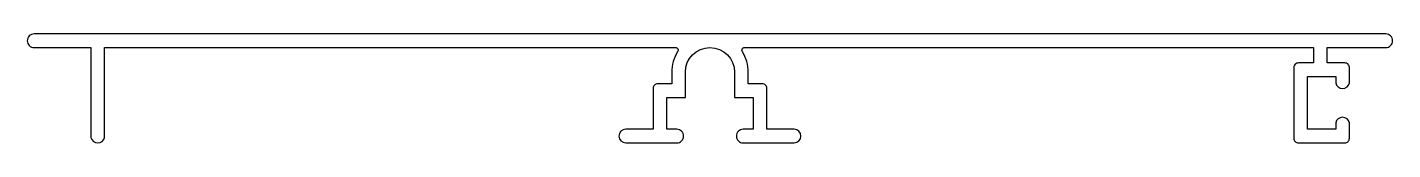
# Model space of a CAD drawing. Extents: x 247 to 397, y 179 to 191.
import ezdxf

# ---------------------------------------------------------------- set-up
doc = ezdxf.new("R2010")
doc.units = 0
doc.header["$LTSCALE"] = 15
doc.layers.get('0').update_dxf_attribs({"linetype": 'CONTINUOUS'})

msp = doc.modelspace()

# ---------------------------------------------------------------- linework, layer by layer
at = {"color": 0, "linetype": 'BYBLOCK'}
msp.add_lwpolyline([(392.55, 181.07, 0.819804), (391.05, 181.07), (391.05, 180.37), (387.95, 180.37), (387.95, 186.17), (391.05, 186.17), (391.05, 185.47, 0.819804), (392.55, 185.47), (392.55, 187.17, 0.414214), (392.05, 187.67), (390.1, 187.67), (390.1, 189.37), (396.55, 189.37, 0.414214), (397.3, 190.12), (397.3, 190.12, 0.414214), (396.55, 190.87), (248.05, 190.87, 0.414214), (247.3, 190.12, 0.414214), (248.05, 189.37), (254.3, 189.37), (254.3, 179.47, 0.819077), (255.8, 179.47), (255.8, 189.37), (318.5, 189.37, -0.590403), (318.75, 188.91, 0.141569), (318.1, 186.67), (318.1, 185.37), (316.55, 185.37, 0.414214), (316.05, 184.87), (316.05, 180.37), (313.05, 180.37, 1), (313.05, 178.87), (318.65, 178.87, 0.414214), (319.4, 179.62, 0.414214), (318.65, 180.37), (317.55, 180.37), (317.55, 183.87), (319.6, 183.87), (319.6, 186.67, -1), (325, 186.67), (325, 183.87), (327.05, 183.87), (327.05, 180.37), (325.95, 180.37, 0.414214), (325.2, 179.62, 0.414214), (325.95, 178.87), (331.55, 178.87, 1), (331.55, 180.37), (328.55, 180.37), (328.55, 184.87, 0.414214), (328.05, 185.37), (326.5, 185.37), (326.5, 186.67, 0.141569), (325.86, 188.91, -0.590403), (326.11, 189.37), (388.6, 189.37), (388.6, 187.67), (386.95, 187.67, 0.414214), (386.45, 187.17), (386.45, 179.37, 0.414214), (386.95, 178.87), (392.05, 178.87, 0.414214), (392.55, 179.37)], format="xyb", close=True, dxfattribs=at)

doc.saveas('drawing.dxf')
